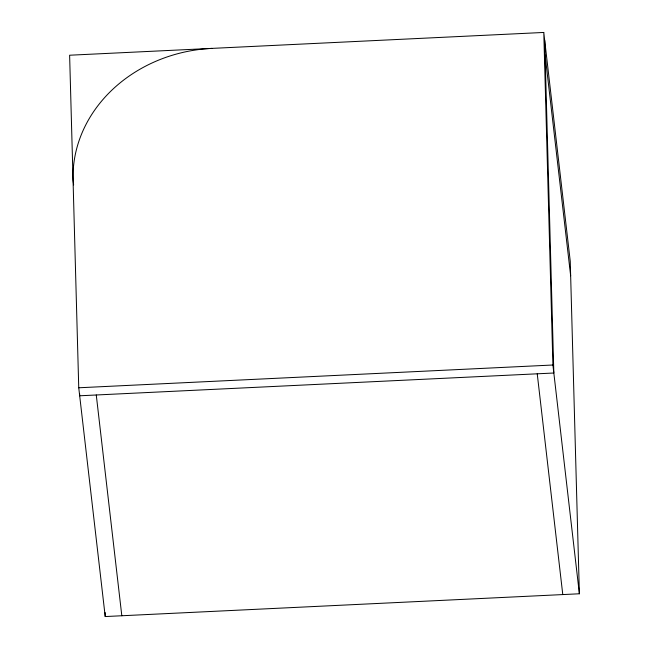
<?xml version="1.0" encoding="UTF-8"?>
<svg xmlns="http://www.w3.org/2000/svg" width="649" height="649" viewBox="0 0 649 649"><rect width="100%" height="100%" fill="white"/><g stroke="black" fill="none" stroke-linecap="round" stroke-linejoin="round"><path stroke-width="0.97" d="M543.781 32.45L69.621 55.222L78.748 387.778L105.219 616.55L579.379 593.778L570.252 261.223L543.781 32.45L552.907 365.006L579.379 593.778M78.748 387.778L552.907 365.006M545.103 55.003L570.649 275.776M537.234 373.808L562.78 594.573M73.629 184.933L73.045 179.935A142.512 124.64 -6.6 0 1 211.866 48.391M96.271 394.99L121.817 615.755M544.706 40.457L553.832 373.013L79.681 395.785L79.624 393.765M105.114 612.518L105.219 616.55"/></g></svg>
